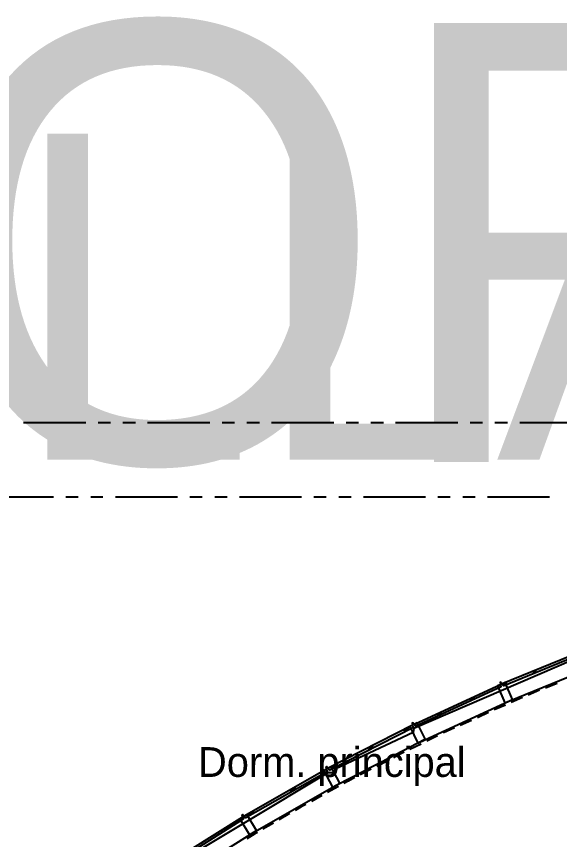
# Model space of a CAD drawing. Header units: feet. Extents: x -84 to 198, y -22 to 181.
# Drawn here: x 36.48 to 58.38, y 146.45 to 179.66 of the extents above; entities that cross this region are included whole.
import ezdxf
from ezdxf.enums import TextEntityAlignment as Align

# ---------------------------------------------------------------- set-up
doc = ezdxf.new("R2010")
doc.units = ezdxf.units.FT
for name, color, linetype in [('A-AREA-UNIDAD', 30, 'CONTINUOUS'), ('A-LINEA', 7, 'CONTINUOUS'), ('A-NOMBRE-ESPACIO', 2, 'CONTINUOUS'), ('A-TEXTO-PDF', 3, 'CONTINUOUS')]:
    doc.layers.add(name, color=color, linetype=linetype)

msp = doc.modelspace()

# ---------------------------------------------------------------- linework, layer by layer
at = {"layer": 'A-AREA-UNIDAD'}
msp.add_lwpolyline([(85.152, 159.6622), (78.432, 159.0222), (70.8, 157.4933), (63.68, 155.4489), (59.648, 154.0089), (52.512, 150.9333), (52.48, 150.7733), (49.36, 149.2978), (49.328, 149.1378), (49.04, 149.1378), (42.368, 145.1378)], dxfattribs=at)
at = {"layer": 'A-LINEA'}
for p, q in [((39.28, 163.2578), (36.7733, 163.2578)), ((40.28, 163.2578), (39.7733, 163.2578)), ((41.28, 163.2578), (40.7733, 163.2578)), ((44.28, 163.2578), (41.7733, 163.2578)), ((45.28, 163.2578), (44.7733, 163.2578)), ((46.28, 163.2578), (45.7733, 163.2578)), ((49.28, 163.2578), (46.7733, 163.2578)), ((50.28, 163.2578), (49.7733, 163.2578)), ((51.28, 163.2578), (50.7733, 163.2578)), ((54.28, 163.2578), (51.7733, 163.2578)), ((55.28, 163.2578), (54.7733, 163.2578)), ((56.28, 163.2578), (55.7733, 163.2578)), ((59.28, 163.2578), (56.7733, 163.2578)), ((37.9733, 160.2578), (35.48, 160.2578)), ((38.9733, 160.2578), (38.48, 160.2578)), ((39.9733, 160.2578), (39.48, 160.2578)), ((42.9733, 160.2578), (40.48, 160.2578)), ((43.9733, 160.2578), (43.48, 160.2578)), ((44.9733, 160.2578), (44.48, 160.2578)), ((47.9733, 160.2578), (45.48, 160.2578)), ((48.9733, 160.2578), (48.48, 160.2578)), ((49.9733, 160.2578), (49.48, 160.2578)), ((52.9733, 160.2578), (50.48, 160.2578)), ((53.9733, 160.2578), (53.48, 160.2578)), ((54.9733, 160.2578), (54.48, 160.2578)), ((57.9733, 160.2578), (55.48, 160.2578)), ((57.3067, 153.1511), (57.4667, 153.3111)), ((56.1067, 152.6578), (56.2667, 152.8178)), ((58.28, 152.7511), (57.8133, 152.5644)), ((57.5733, 152.4711), (57.12, 152.2711)), ((54.7867, 152.0578), (54.9733, 152.2311)), ((56.8933, 152.1778), (56.4267, 151.9778)), ((56.2, 151.8711), (55.7467, 151.6844)), ((53.4667, 151.4444), (53.6533, 151.6178)), ((55.52, 151.5778), (55.0667, 151.3644)), ((54.8267, 151.2578), (54.3733, 151.0578)), ((52.12, 150.8044), (52.3333, 151.0044)), ((52.9467, 150.4844), (51.1733, 149.5644)), ((53.4667, 150.6311), (53.0267, 150.4178)), ((50.6533, 150.0444), (50.8667, 150.2444)), ((52.8, 150.2978), (52.3467, 150.0844)), ((49.1733, 149.2844), (49.3867, 149.4844)), ((51.1733, 149.5644), (50.6133, 149.2711)), ((51.4533, 149.6311), (51.0133, 149.4044)), ((50.7867, 149.2844), (50.3467, 149.0578)), ((47.4933, 148.3378), (47.7467, 148.5778)), ((49.4667, 148.5911), (49.0267, 148.3511)), ((48.8, 148.2311), (48.3733, 147.9911)), ((45.8, 147.3778), (46.0533, 147.6044)), ((47.4933, 147.4978), (47.0667, 147.2444)), ((46.8533, 147.1111), (46.4133, 146.8711))]:
    msp.add_line(p, q, dxfattribs=at)
for points in [[(56.1067, 152.6578), (59.64, 154.0978), (59.6, 154.1778), (56.0667, 152.7378), (56.1067, 152.6578)], [(52.9467, 150.4711), (56.3333, 152.0311), (59.76, 153.4311)], [(56.1867, 152.7911), (56.0533, 152.7244), (56.0133, 152.8044), (55.9867, 152.7911), (56.0133, 152.7111), (55.88, 152.6578), (56.1733, 151.9644), (56.48, 152.0978), (56.1867, 152.7911)], [(52.56, 151.0311), (56.0267, 152.6311), (56, 152.6978), (52.5333, 151.0978), (52.56, 151.0311)], [(52.64, 151.1644), (52.5067, 151.0978), (52.4667, 151.1644), (52.44, 151.1511), (52.4667, 151.0711), (52.3467, 151.0178), (52.6667, 150.3378), (52.9733, 150.4844), (52.64, 151.1644)], [(49.0933, 149.2444), (52.4933, 150.9911), (52.4533, 151.0711), (49.0533, 149.3244), (49.0933, 149.2444)], [(54.1467, 150.9511), (53.7067, 150.7511), (53.6933, 150.7378)], [(52.12, 149.9778), (51.7733, 149.8044), (51.68, 149.7511)], [(42.88, 144.7644), (46.0133, 146.7244), (49.3733, 148.6444), (50.6133, 149.2711)], [(45.7067, 147.3244), (49.0267, 149.2044), (48.9867, 149.2844), (45.6667, 147.3911), (45.7067, 147.3244)], [(49.1733, 149.3778), (49.04, 149.3111), (49, 149.3911), (48.96, 149.3644), (49, 149.2978), (48.88, 149.2178), (49.2267, 148.5644), (49.52, 148.7244), (49.1733, 149.3778)], [(50.12, 148.9511), (49.8533, 148.8044), (49.68, 148.7111)], [(48.1467, 147.8711), (47.96, 147.7644), (47.72, 147.6178)], [(45.7733, 147.4578), (45.6533, 147.3778), (45.6133, 147.4578), (45.5733, 147.4311), (45.6133, 147.3644), (45.4933, 147.2844), (45.88, 146.6444), (46.16, 146.8178), (45.7733, 147.4578)], [(42.4133, 145.2444), (45.64, 147.2844), (45.6, 147.3511), (42.36, 145.3244), (42.4133, 145.2444)], [(46.2, 146.7378), (46.0933, 146.6844), (45.7733, 146.4844)]]:
    msp.add_lwpolyline(points, dxfattribs=at)

# ---------------------------------------------------------------- texts
at = {"layer": 'A-NOMBRE-ESPACIO'}
msp.add_text('Dorm. principal', height=1.2, dxfattribs=at).set_placement((49.2, 148.9778), align=Align.CENTER)
at = {"layer": 'A-TEXTO-PDF'}
for s, height, p in [('TNEMHCAORCNE', 17.716, (17.1598, 161.6769)), ('ELBAWOLLA', 13.144, (14.3198, 161.7794))]:
    msp.add_text(s, height=height, dxfattribs=at).set_placement(p, align=Align.CENTER)

doc.saveas('drawing.dxf')
